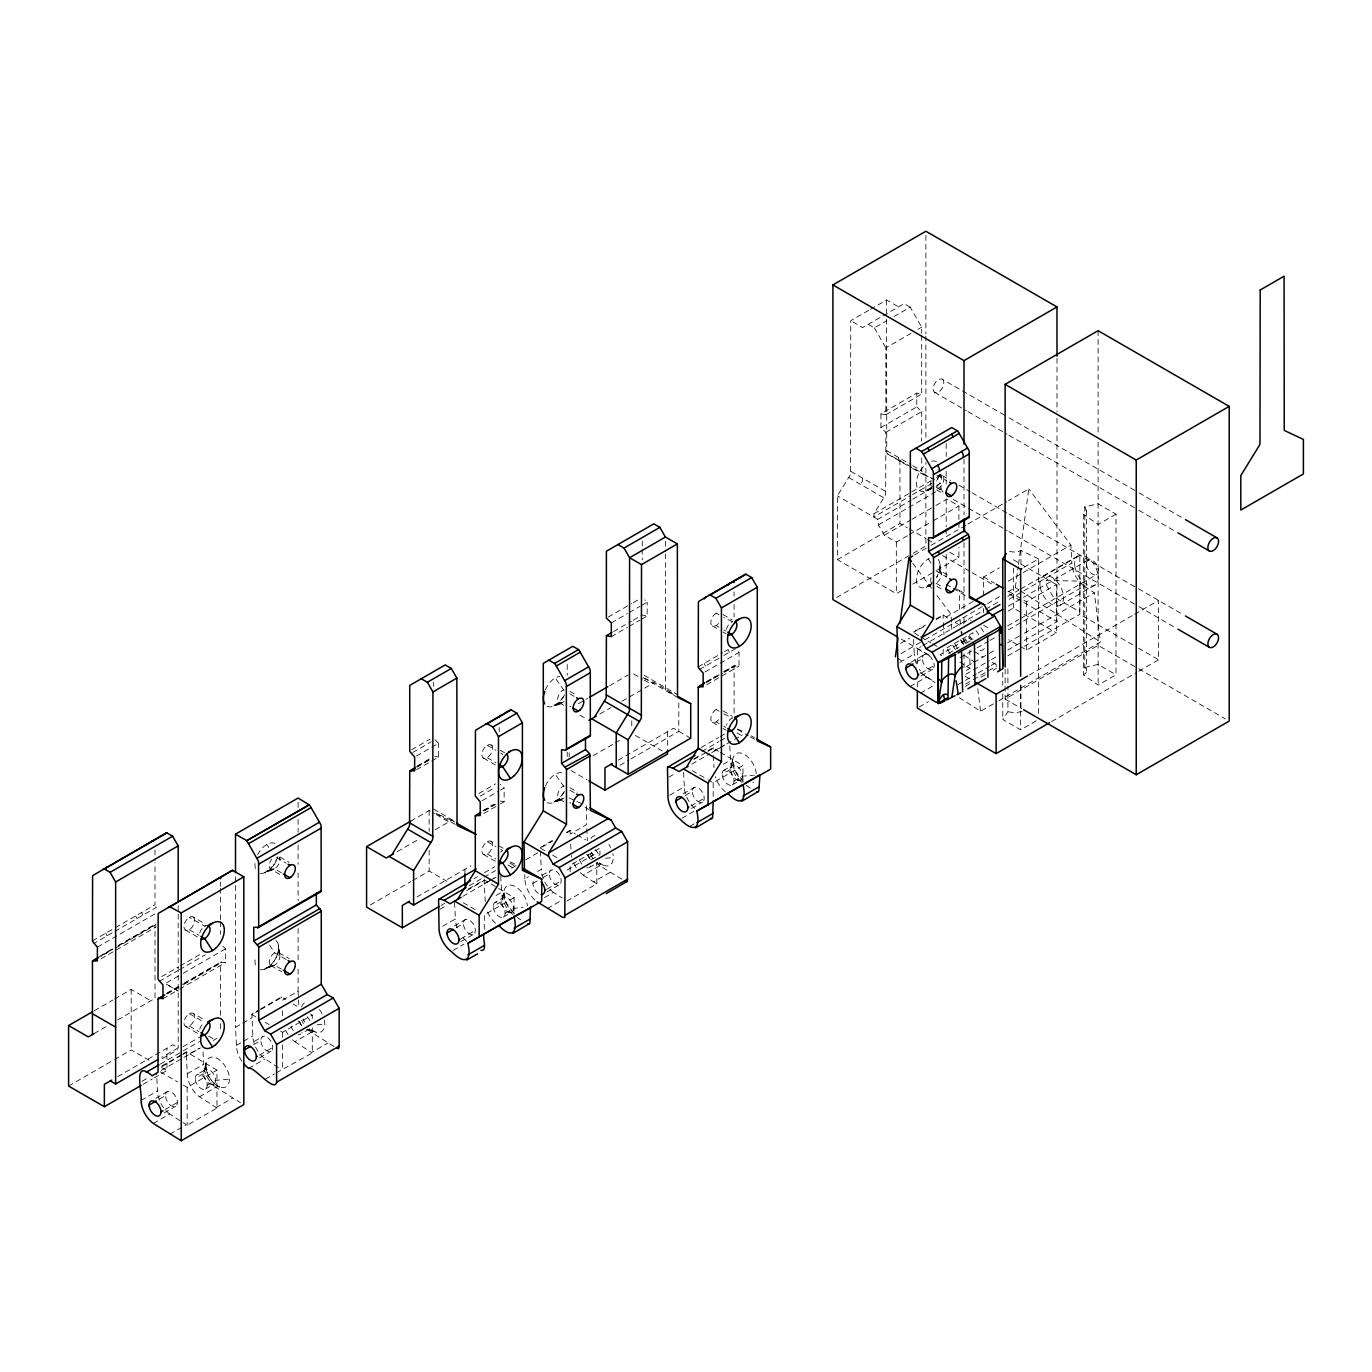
<?xml version="1.0" encoding="UTF-8"?>
<svg xmlns="http://www.w3.org/2000/svg" width="1372" height="1372" viewBox="0 0 1372 1372"><rect width="100%" height="100%" fill="white"/><g stroke="black" fill="none" stroke-linecap="round" stroke-linejoin="round"><path stroke-width="0.75" stroke-dasharray="5 3.75" d="M959.543 609.322L959.543 590.526L953.814 587.902M868.665 310.346L850.743 320.705L850.571 473.597A5.248 3.036 -60 0 1 850.074 475.175L837.383 495.892L837.383 559.622L896.328 593.664L901.85 590.475M862.662 478.159L862.491 480.474A5.248 3.036 -60 0 1 861.993 482.052L860.673 484.436M921.692 335.523L921.692 394.073L916.77 393.129L880.927 413.83L880.927 427.584L885.849 432.317L885.677 493.869A5.248 3.036 -60 0 1 885.18 495.446L874.015 513.711L873.861 516.97L910.665 495.721M105.798 953.729L107.016 952.477M135.691 936.476L136.908 935.224M141.659 933.029L142.877 931.777M117.718 1019.911L155.019 998.37L155.002 925.14L156.065 924.042M220.6 1015.331L220.618 962.595L225.523 962.595L225.523 948.824L221.527 944.982M728.12 670.119L729.355 668.867M734.089 712.823L734.106 666.14L739.011 666.14L739.011 652.386L736.541 650.002M566.653 832.272L570.152 830.249L575.417 833.919M918.623 635.785L913.358 632.115L925.62 625.032M936.15 618.943L943.164 614.896L948.412 618.566M205.457 1089.094L213.878 1084.223L211.871 1084.583L219.777 1087.001C210.945 1082.988 205.063 1072.784 206.006 1063.129L204.136 1071.189L205.457 1069.628L197.019 1074.482M513.402 912.5L505.668 902.073L503.936 891.131L501.74 900.272L503.387 897.614L494.966 902.484M756.246 773.739A16.721 9.655 60 0 0 744.482 754.514A16.721 9.655 60 0 0 732.699 760.105A16.721 9.655 60 0 0 742.321 780.342L734.569 769.915L732.837 758.973L730.641 768.114L732.288 765.456L723.867 770.327M1084.789 506.817L1086.418 510.95A8.867 5.111 0 0 1 1085.526 512.751L1083.468 514.346L1083.468 674.938L1098.114 685.091L1116.002 674.767L1116.002 514.174L1098.114 503.85L1084.789 506.817L1084.789 667.409L1086.418 671.525A8.867 5.111 0 0 1 1085.526 673.326L1083.468 674.938M1007.94 591.829L1015.314 587.576L1018.196 566.585M1018.47 564.492L1028.811 488.929L1008.523 500.643M205.8 1065.495L203.708 1073.487L195.287 1078.341M503.747 893.498L501.638 901.473L493.217 906.343M732.648 761.34L730.556 769.315L722.118 774.185M961.446 633.058L961.961 631.051M563.618 696.427L559.605 701.795L553.105 706.288L564.029 702.858M563.618 792.776L559.605 798.127L553.105 802.62L564.029 799.207M1036.289 720.78L1020.648 729.818L1002.761 719.494L1007.906 711.794L1007.906 686.103M102.008 955.358L112.984 949.03L100.791 956.61M281.329 872.729L274.606 868.836L264.642 872.815L273.268 865.835L277.796 856.814A16.738 9.655 -60 0 1 260.32 873.312M281.329 969.078L274.606 965.185L264.642 969.164C273.388 965.031 279.425 954.998 278.43 945.274L279.957 955.89L278.619 947.658L279.596 953.832L278.396 952.425A7.58 4.373 -60 0 0 269.426 960.383A7.58 4.373 -60 0 0 275.995 964.173A7.58 4.373 -60 0 0 278.396 952.425L289.166 958.634M930.593 489.169L926.1 490.936L932.617 486.443M930.593 585.518L926.1 587.267L932.617 582.774M870.448 309.317L886.586 300.005L898.506 306.882M868.236 324.358L874.324 327.874L886.861 320.636M894.029 316.486L910.168 307.174L921.692 327.153L921.692 333.43M880.927 413.83L885.849 414.773L885.849 347.853L910.939 333.362M918.108 329.229L921.692 327.153M885.849 414.773L921.692 394.073M880.927 427.584L916.77 406.884L916.77 393.129M885.849 432.317L921.692 411.634L916.77 406.884M608.19 617.108L631.497 603.663M633.281 602.617L640.45 598.484M611.329 622.888L627.45 613.576M629.251 612.529L640.004 606.321M641.787 605.292L647.172 602.188L644.703 599.821M613.576 631.549L631.497 621.207M633.281 620.178L642.25 614.999L647.172 615.942L647.172 602.188M411.583 749.781L429.985 739.148M611.329 636.642L627.45 627.33M629.251 626.301L640.004 620.093M641.787 619.046L647.172 615.942M412.8 752.439L431.202 741.823M92.456 940.9L111.767 929.753L112.984 932.428L93.673 943.576M115.437 927.626L155.002 904.8L155.002 862.576M416.505 756.006L438.594 743.247L434.89 739.697M114.819 931.365L156.219 907.458L155.002 904.971M97.378 947.126L156.237 913.135M417.448 765.885L430.911 758.116M416.488 766.931L431.202 758.424M417.105 767.12L429.985 759.676M416.505 769.761L438.594 757.018L438.594 743.247M99.35 956.421L111.99 949.115M117.975 945.668L155.225 924.162M118.507 945.84L156.219 924.076M115.437 948.155L155.002 925.328M101.048 958.771L156.237 926.906M874.015 513.711L910.082 492.874M911.883 491.845L933.526 479.343M912.5 494.657L934.589 481.898M907.372 535.732L896.328 542.094L884.408 535.217L878.457 524.91L877.72 519.336L911.111 500.231M912.689 499.151L935.052 486.408M936.613 485.345L940.557 483.218L936.424 480.835M878.457 524.91L941.038 488.775L940.557 483.218M578.401 703.699L587.61 698.399M609.683 685.64L628.084 675.007M837.383 559.622L899.946 523.504L907.321 527.757M884.408 535.217L910.185 520.348M912.02 519.285L934.109 506.542M935.944 505.479L946.989 499.099L958.908 505.976L958.908 520.417M410.743 821.142L429.144 810.509L434.512 813.613M909.207 534.668L931.296 521.909M933.132 520.846L958.908 505.976M599.907 713.989L610.952 707.626M621.996 701.246L654.238 682.621L673.532 693.769M94.359 1010.684L112.778 1000.051M114.613 998.988L131.18 989.435L150.834 1000.788M161.707 976.607L178.274 967.054M180.109 965.991L202.199 953.231M478.965 793.445L495.532 783.875M698.228 666.861L722.598 652.78M724.45 651.717L728.12 649.591M159.255 981.392L177.657 970.776M179.492 969.712L205.268 954.826M480.2 796.103L494.915 787.614M699.463 669.519L721.981 656.519M723.833 655.456L735.306 648.819M166.629 982.832L181.361 974.326M183.196 973.28L225.523 948.824M482.052 800.734L498.619 791.164M500.454 790.101L504.141 787.974L500.437 784.424M704.951 672.04L739.011 652.386M836.56 597.523L911.3 554.374M913.117 553.31L925.877 545.953L925.877 462.467M397.28 851.618L419.369 838.875M435.233 829.717L451.611 820.25L455.127 822.274M914.455 554.94L929.204 546.433M931.056 545.37L966.094 525.133M967.929 524.07L1006.671 501.706M93.965 1033.631L108.508 1025.227M166.955 993.088L182.596 984.05M184.328 983.038L220.841 961.978M482.995 810.612L493.474 804.575M705.911 681.918L716.39 675.864M723.867 671.56L734.312 665.523M166.612 993.757L181.344 985.268M183.179 984.204L221.835 961.875M483.87 810.595L494.915 804.215M707.249 681.627L721.981 673.12M723.833 672.057L735.306 665.437M167.23 993.945L181.962 985.456M183.797 984.393L220.6 963.144M484.488 810.783L495.532 804.404M706.031 682.879L722.598 673.309M724.45 672.246L734.089 666.689M162.959 998.73L177.674 990.224M179.526 989.161L225.523 962.595M483.887 813.442L498.619 804.935M500.454 803.872L504.141 801.745L504.141 787.974M706.734 684.782L739.011 666.14M593.116 755.698L613.37 744.001M615.205 742.938L622.562 738.702M912.894 584.095L934.967 571.352M936.819 570.289L958.908 557.529L958.908 547.222M618.275 760.122L673.481 728.24L690.716 738.187M370.251 905.006L410.743 881.63M412.578 880.567L429.144 871.014L447.032 881.338M619.904 765.319L629.113 760.002M630.948 758.939L678.797 731.31L678.797 700.835M68.6 1086.058L112.778 1060.556M114.613 1059.493L131.18 1049.923L149.051 1060.247M417.054 896.928L470.87 865.869M117.683 1076.66L172.889 1044.778L178.206 1047.848L161.639 1057.418M983.604 595.86L983.604 576.96L999.382 567.854M162.136 1058.772L177.777 1049.752M182.991 1046.733L202.113 1035.706M473.975 878.749L477.439 876.742M484.402 872.729L494.829 866.692M701.143 747.586L718.516 737.553M720.249 736.558L725.462 733.54M160.404 1064.072L199.489 1041.519M469.378 885.695L482.704 878.011M484.093 877.188L495.584 870.568M701.967 751.41L718.962 741.6M720.369 740.794L726.32 737.347M1023.992 567.288L1038.518 558.901L1038.518 715.206M1116.002 514.174L1098.114 524.498L1083.468 514.346M161.793 1066.01L181.087 1054.879M182.836 1053.868L186.335 1051.844L216.948 1070.16L216.948 1108.044L187.158 1125.246L183.008 1122.622M278.362 1067.57L265.07 1058.927A19.723 11.388 60 0 1 252.842 1035.894L251.899 1013.994L258.914 1009.946M260.663 1008.934L281.689 996.792L285.53 999.639M468.504 888.936L484.282 879.829L514.071 897.665L514.071 916.616M540.362 847.467L554.374 839.372M693.906 758.819L700.903 754.772M707.918 750.724L713.183 747.671L718.448 751.359M161.81 1066.644L181.087 1055.514M182.836 1054.502L186.352 1052.478M255.724 1016.841L251.899 1014.594L258.914 1010.581M260.663 1009.569L281.689 997.427M440.978 905.469L444.665 903.342M466.754 890.599L484.282 880.464M542.112 847.073L552.624 841.002M566.653 832.907L570.152 830.883M693.906 759.453L706.168 752.37M707.918 751.359L713.183 748.323M923.871 626.661L913.358 632.115M936.15 619.578L943.164 615.531M141.968 1081.342L149.256 1077.123M216.948 1108.044L199.506 1096.777A19.723 11.388 60 0 1 187.295 1073.727L186.335 1055.72L199.094 1048.362M241.866 1061.208A19.723 11.388 60 0 1 236.447 1045.344L235.504 1027.336L240.975 1024.181M242.793 1023.135L251.899 1017.87M298.084 969.147L298.084 991.201L281.689 1000.668L281.689 996.912M439.915 909.327L447.186 905.126M485.225 901.73L484.282 883.722L487.918 881.613M489.735 880.567L495.206 877.411M525.785 859.747L538.527 852.389M668.816 777.169L676.104 772.968M718.636 748.409L713.183 751.564L713.183 747.791M720.454 747.346L725.925 744.207M900.615 643.348L909.722 638.083M973.142 601.468L943.164 618.789L943.164 614.896M1008.18 581.231L1070.897 545.027L1028.811 488.929M161.279 1070.452L200.363 1047.882M213.243 1040.456L216.93 1038.33M462.896 896.328L496.012 877.188M511.602 868.202L517.021 865.08L509.904 861.822M691.797 764.17L709.838 753.743M711.656 752.696L742.303 734.998M143.014 1084.377L152.206 1079.061M154.041 1078.015L166.938 1070.572L166.938 1048.225M900.958 653.604L923.099 640.81M924.934 639.746L985.816 604.606M987.651 603.543L1000.565 596.1M917.336 663.568L917.336 648.716L921.024 646.589M922.876 645.509L983.793 610.334M985.645 609.271L1000.411 600.747M1007.803 596.477L1018.882 590.08M1020.734 589.017L1079.815 554.905L1079.815 614.296L1136.616 647.087M1043.166 576.412L1077.929 556.329M141.093 1100.395L157.488 1090.946L156.545 1072.921M187.295 1073.727L203.673 1064.278L202.833 1048.259M236.447 1045.344L241.918 1042.188M243.736 1041.142L252.842 1035.894M442.676 926.289L455.418 918.931L454.475 900.924M496.15 895.419L501.603 892.263L500.66 874.256M534.823 899.946A19.723 11.388 60 0 1 524.91 878.817L528.546 876.708M537.653 871.46L541.305 869.351L540.362 851.343M669.759 795.177L684.336 786.773L683.376 768.766M723.233 764.307L730.521 760.105L729.561 742.098M899.74 662.402L914.301 653.998L913.358 635.991M1009.123 599.255L1022.037 591.795M1023.889 590.732L1071.841 563.052L1070.897 545.027M155.756 1098.32L167.23 1091.7M254.386 1041.365L262.584 1036.649M454.235 925.997L465.159 919.686M541.94 875.37L551.047 870.105M683.136 793.839L694.061 787.528M910.939 662.316L924.042 654.753M1008.386 606.064L1088.15 560.016M159.341 1099.092L165.48 1095.559M253.666 1044.641L260.834 1040.508M456.241 927.678L463.41 923.545M532.902 883.431L538.03 880.464M543.14 877.514L549.297 873.964M685.143 795.52L692.328 791.387M916.153 662.162L922.293 658.611M1008.146 611.089L1013.411 608.053L1022.363 613.233M514.071 897.665L484.282 914.884L484.282 933.817M707.918 779.69L713.183 782.726L742.972 765.525L742.972 784.458M1008.677 591.435L1026.582 601.776L1056.389 584.575L1056.389 632.869L1026.582 650.071L1008.677 639.729M183.334 1085.149L187.158 1087.361L216.948 1070.16M280.591 1031.195L282.512 1032.31L312.302 1015.109L312.302 1020.614M567.082 870.071L596.871 852.87M591.178 859.712L599.941 854.653L599.941 848.085L570.152 865.303L570.152 871.855M948.412 653.466L958.925 647.395M965.939 643.348L971.204 640.312M165.103 1109.536L177.4 1102.436M207.206 1085.235L215.627 1080.364L229.45 1079.147M259.428 1055.068L272.754 1047.385M460.992 938.705L475.329 930.422M505.136 913.22L513.557 908.35L523.058 907.527M546.879 889.125L561.217 880.841M690.922 805.964L704.248 798.264M734.037 781.062L742.475 776.192L752.834 775.283M920.904 673.189L934.212 665.489M164.177 1112.915L175.65 1106.295M259.531 1057.863L271.004 1051.244M305.013 1031.607L309.232 1029.172L307.208 1029.532L312.267 1031.007L306.831 1029.309M460.838 941.638L473.597 934.281M503.387 917.079L511.825 912.208L508.686 912.311L513.197 913.649M546.725 892.057L559.467 884.7M589.257 867.498L597.695 862.628L596.734 862.971L596.871 883.757L567.082 900.958M691.574 808.434L702.498 802.123M732.288 784.921L740.726 780.051L737.587 780.154L742.098 781.491M921.006 675.967L932.48 669.347M1007.648 625.958L1018.779 619.544M1020.631 618.463L1096.674 574.559M153.321 1123.445L169.716 1113.978L181.344 1121.541M199.506 1096.777L215.901 1087.31L240.58 1102.762M248.675 1068.394L265.07 1058.927M292.545 1039.822A19.723 11.388 60 0 0 294.86 1041.725L311.255 1032.258L336.174 1047.848M453.086 950.384L464.01 944.073M544.427 897.648L553.533 892.4L562.108 897.957M580.39 872.695A19.723 11.388 60 0 0 583.323 875.199L599.718 865.732L624.637 880.858M681.987 818.227L694.729 810.869M910.151 686.497L926.529 677.048L935.104 682.604M959.971 657.737L975.252 648.922M977.087 647.858L988.149 641.461M990.001 640.398L995.54 637.208M1008.437 629.748L1084.069 586.084L1094.359 592.773L1100.447 642.062L999.005 700.629M1060.282 605.155L1095.062 585.072M547.428 908.538L562.005 900.135M583.323 875.199L593.613 881.87L610.008 872.403M690.459 825.961L694.112 823.852M920.441 693.186L935.001 684.782M959.765 662.059L966.625 666.518L972.079 663.362M973.914 662.316L987.377 654.53M989.229 653.466L996.604 649.213M1007.665 642.816L1022.432 634.31M1024.267 633.229L1094.359 592.773M966.368 670.428L969.884 668.404L969.884 649.865M965.854 674.269L989.538 660.584M991.373 659.538L996.844 656.382M1007.768 650.071L1022.363 641.65M1024.181 640.587L1056.989 621.653L1056.989 413.984M169.957 1134.232L186.335 1124.766M216.141 1107.564L232.52 1098.114M265.31 1079.181L274.4 1073.933M276.235 1072.87L312.302 1052.993L312.302 1027.559M294.86 1041.725L311.495 1052.513L327.874 1043.063M919.171 707.043L928.415 701.709M957.948 684.645L963.487 681.455M965.339 680.392L976.418 673.995M978.253 672.932L989.332 666.535M991.184 665.454L996.724 662.264M1007.803 655.867L1022.569 647.344M1024.421 646.281L1079.815 614.296M965.648 683.976L996.929 665.917M965.288 686.326L970.501 683.307M980.946 677.288L986.159 674.287M993.105 670.273L996.587 668.267M1029.36 675.024L1132.758 615.325M1134.61 614.262L1158.603 600.404L1158.603 659.778L1138.297 671.508M959.285 697.662L980.568 711.279L997.152 701.709M1005.127 686.206L1005.127 699.051L1098.097 645.372L1136.873 667.77M1051.518 721.621L1136.445 672.572M1038.518 558.901L1020.939 550.446L1018.161 551.63A8.867 5.111 0 0 1 1015.057 552.161L1008.866 551.475M1022.037 711.553L1018.161 712.222A8.867 5.111 0 0 1 1015.057 712.737L1007.906 711.794M928.261 489.907L931.194 488.809M732.511 621.67L723.85 617.606M555.248 705.259L563.069 702.31L554.46 704.882L561.079 703.013L559.262 702.687L563.892 705.345M928.261 586.256L931.194 585.141M266.785 871.803L274.606 868.836L270.816 869.213L281.586 875.439M555.248 801.608L563.069 798.641L554.46 801.231L561.079 799.344L559.262 799.019L563.892 801.694M266.785 968.152L274.606 965.185L265.997 967.757L272.634 965.888L270.816 965.562L281.586 971.77M206.675 925.5L204.702 926.203L189.319 917.319M930.902 584.849L927.455 585.878L930.782 584.935M1084.789 667.409L1098.114 664.442L1116.002 674.767M753.691 775.214L754.566 775.146M605.481 858.237L613.267 857.569M317.035 1024.781L324.804 1024.095M877.72 519.336L837.383 495.892M434.89 756.298L438.594 757.018M500.437 801.025L504.141 801.745M596.065 863.177L603.594 865.406L599.29 862.919A16.721 9.655 60 0 0 612.804 853.538M306.882 1029.36L315.131 1031.95L310.827 1029.463M934.606 479.788L887.255 453.703A5.248 3.036 -60 0 1 886.758 452.709L886.586 314.84M921.692 458.162L921.864 472.98A5.248 3.036 -60 0 0 922.361 473.975L931.897 478.588M644.223 678.214L654.084 682.724M673.12 694.198L666.106 690.733A5.248 3.036 -60 0 1 665.609 689.739L665.437 553.996M737.467 729.047L744.224 732.151M569.157 797.921L574.954 800.562M576.875 801.454L582.671 804.112M451.457 820.353L435.644 813.116L458.848 826.51M900.495 461.455L899.174 460.58A5.248 3.036 -60 0 1 898.677 459.586L898.506 457.476M910.168 307.174L904.079 303.658L862.662 327.582L850.743 320.705M942.29 379.255A7.58 4.373 -60 0 1 939.889 391.003A7.58 4.373 -60 0 1 933.32 387.213A7.58 4.373 -60 0 1 942.29 379.255L1007.254 416.762M1009.123 417.843L1137.199 491.776M1139.052 492.857L1183.607 518.582M934.709 392.392L966.265 410.622M968.118 411.686L1007.099 434.187M1008.952 435.267L1137.028 509.201M1138.897 510.281L1176.01 531.719M936.544 486.648A7.58 4.373 -60 0 0 941.106 479.96A7.58 4.373 -60 0 0 939.854 474.198L950.625 480.406M958.994 485.242L970.141 491.673M971.993 492.754L1007.254 513.111M1009.123 514.174L1137.199 588.125M1138.451 588.76L1183.607 614.913M937.025 475.124L946.646 480.68M886.586 450.582L910.991 464.679M912.774 465.708L921.692 470.853M887.633 454.063L911.197 467.629M912.603 468.469L923.682 474.832M936.064 486.957L942.804 490.833M936.562 489.804L943.987 494.092M953.266 499.459L1007.099 530.535M1008.952 531.599L1137.028 605.549M1138.897 606.613L1176.01 628.05M1013.411 559.759L1056.389 584.575M850.743 471.282L885.849 491.553M848.754 477.559L883.86 497.83M1138.451 648.15L1158.603 659.778M909.156 528.82L925.74 538.39M927.575 539.453L934.949 543.706M949.681 552.213L958.908 557.529M983.604 576.96L994.357 583.169M942.513 555.54L970.21 571.541M972.045 572.604L992.368 584.335M1008.986 593.922L1021.917 601.382M1023.752 602.462L1056.989 621.653M1138.726 668.833L1225.505 718.945M1024.147 614.262L1056.389 632.869M947.555 574.971L939.854 570.529L941.432 574.01A7.58 4.373 -60 0 1 936.544 582.997M936.064 570.906L946.646 577.012M959.543 590.526L966.557 594.573M946.183 584.403L951.533 587.49M953.317 588.519L967.586 596.769M936.064 583.289L942.804 587.182M936.887 586.341L943.044 589.891M983.604 625.255L990.773 629.388M955.427 622.614L960.692 625.649M972.954 639.301L969.884 637.517L940.077 654.718L943.164 656.502L943.164 649.951L972.954 632.732L972.954 637.654M992.145 662.333L997.633 665.506M920.372 636.797L930.885 642.868M932.634 643.88L937.899 646.915M966.625 666.518L969.884 668.404M901.233 639.078L930.782 656.125M1005.127 699.051L1021.746 708.655M917.336 648.716L931.982 657.171M964.979 676.225L972.302 680.461M723.027 614.553L732.254 619.887M716.167 613.164L719.048 614.827M716.167 625.546L719.048 627.21M723.85 629.988L725.771 631.103M712.36 625.924L720.06 630.365M723.13 632.132L726.217 633.915M723.027 710.902L732.254 716.235M716.167 709.495L719.048 711.159M723.85 713.937L732.511 718.002A7.58 4.373 -60 0 0 728.155 721.723M751.342 735.872L754.84 737.896M644.034 675.264L677.356 694.506M737.656 729.561L748.357 735.752M750.141 736.781L757.275 740.897M643.297 677.699L677.648 697.508M737.021 732.888L741.48 735.478M633.555 673.926L642.508 679.089M644.291 680.118L651.443 684.251M716.167 721.878L719.048 723.558M723.85 726.32L725.771 727.434M712.36 722.255L718.516 725.805M723.13 728.481L726.217 730.247M720.197 752.37L742.972 765.525M569.929 691.317L574.542 693.992M564.029 690.476L555.248 677.94M569.792 693.803L574.594 696.582M635.356 735.443L662.162 750.93M692.157 770.584L706.168 778.679M569.792 706.186L570.752 706.752M579.927 715.206L587.079 719.34M570.992 770.532L587.079 779.828M569.929 787.665L577.629 792.107M564.029 786.808L555.248 774.288M569.792 790.152L574.594 792.93M491.039 744.945A7.58 4.373 -60 0 1 488.638 756.692A7.58 4.373 -60 0 1 482.069 752.902A7.58 4.373 -60 0 1 491.039 744.945L495.669 747.603M500.283 750.261L504.896 752.936M487.249 745.322L495.909 750.312M500.711 753.091L502.632 754.188A7.58 4.373 -60 0 0 502.152 754.497M585.055 807.336L588.622 809.394M569.792 802.534L570.752 803.083M487.249 757.704L495.909 762.695M483.458 758.081L495.772 765.182M577.166 834.931L585.93 839.99M540.362 848.085L545.61 851.137M552.624 855.185L557.889 858.22M593.613 881.87L596.871 883.757M491.039 841.276A7.58 4.373 -60 0 1 488.638 853.024A7.58 4.373 -60 0 1 482.069 849.234A7.58 4.373 -60 0 1 491.039 841.276L495.669 843.952M498.739 845.718L504.896 849.268M433.672 809.137L455.075 821.485M487.249 841.653L495.909 846.644M500.711 849.422L502.632 850.537A7.58 4.373 -60 0 0 500.66 852.115M436.296 814.642L448.815 821.879M509.921 863.108L515.272 866.212M508.12 865.046L512.579 867.636M487.249 854.036L495.909 859.043M483.458 854.413L495.772 861.53M463.239 902.742L477.267 910.837M279.939 856.968L289.166 862.302M276.527 857.569L286.148 863.125M286.148 959.457L274.606 952.803L269.238 944.571M193.109 916.942A7.58 4.373 -60 0 1 190.708 928.69A7.58 4.373 -60 0 1 184.14 924.899A7.58 4.373 -60 0 1 193.109 916.942L205.423 924.059M189.319 929.702L198.94 935.258M185.529 930.079L199.369 938.071M293.179 1004.064L297.004 1006.259M310.398 1013.994L312.302 1015.109M265.293 1022.363L269.118 1024.575M193.109 1013.291A7.58 4.373 -60 0 1 190.708 1025.038A7.58 4.373 -60 0 1 184.14 1021.248A7.58 4.373 -60 0 1 193.109 1013.291L205.423 1020.391M189.319 1013.668L203.742 1021.986M208.681 1036.203L214.649 1039.633M189.319 1026.05L198.94 1031.607M185.529 1026.428L199.369 1034.419M161.57 1067.467L166.938 1070.572M160.37 1071.892L177.588 1081.839M1015.314 587.576L1018.864 589.84M1020.648 590.972L1100.447 642.062M897.202 657.925L904.302 662.47M920.252 672.692L934.452 681.764M974.446 651.494L983.021 657.051M964.173 655.302L974.48 661.99M746.179 785.384L751.324 788.729M517.278 917.542L520.708 919.772M939.854 474.198L941.432 477.662L940.763 473.546L941.055 475.604M729.355 652.266L728.138 649.968M705.414 666.072L704.196 663.413M142.877 915.158L141.659 912.689M136.908 918.605L135.691 916.136M107.016 935.858L105.798 933.2M912.74 563.24L931.88 588.742M936.973 595.551L951.002 614.244L951.431 622.253M928.261 558.936L931.194 563.429M266.785 844.483L268.74 847.467M874.324 327.874L885.849 347.853M941.038 488.775L943.01 492.222M593.081 855.562L591.538 852.492A16.721 9.655 60 0 0 593.99 857.037M304.618 1022.106L303.075 1019.036A16.721 9.655 60 0 0 305.527 1023.581M279.957 859.558L279.596 857.483A7.58 4.373 -60 0 1 276.904 866.915A7.58 4.373 -60 0 1 269.924 868.39A7.58 4.373 -60 0 1 271.673 859.164M977.773 688.693L980.568 711.279M960.074 619.321L960.383 625.323M951.533 624.26L951.945 632.269M943.37 622.785L944.005 634.79M713.389 755.56L714.023 767.565M586.753 828.671L587.388 840.676M570.683 844.14L570.992 850.143M524.704 874.804L524.91 878.817M298.084 991.201L298.925 1007.219M282.22 1010.684L282.529 1016.686M186.335 1051.964L186.335 1055.72M1098.097 330.686L1098.097 433.432M1098.097 442.007L1098.114 685.091M1086.47 510.47L1086.47 671.062M1056.989 358.332L1056.989 411.857M1026.582 601.776L1026.582 650.071M1020.939 550.446L1020.939 565.436M1020.939 685.331L1020.939 711.022M1020.648 684.851L1020.648 729.818M1013.411 568.162L1013.411 608.053M1007.906 668.97L1007.906 683.959M1005.127 669.09L1005.127 684.062M1002.761 672.383L1002.761 685.228M1002.761 693.803L1002.761 719.494M983.604 608.465L983.604 612.667M964.019 459.106L964.019 514.757M964.019 542.592L964.019 608.962M964.019 617.52L964.019 621.808M964.019 638.923L964.019 643.211M964.019 653.912L964.019 671.045M958.908 522.475L958.908 530.724M946.183 443.55L946.183 456.362M946.183 471.299L946.183 484.093M946.183 499.048L946.183 526.779M946.183 528.923L946.183 537.447M946.183 554.528L946.183 580.133M925.877 235.538L925.877 334.013M925.877 336.157L925.877 438.92M921.692 411.634L921.692 441.235M917.336 682.656L917.336 686.892M899.946 459.774L899.946 523.504M896.328 542.094L896.328 593.664M886.586 300.005L886.586 312.73M734.089 591.915L734.089 596.1M734.089 604.435L734.089 616.954M713.183 782.726L713.183 801.66M667.529 731.688L667.529 748.152M665.437 541.271L665.437 551.887M642.25 540.98L642.25 547.257M642.25 549.349L642.25 559.81M631.772 720.866L631.772 729.218M586.547 805.879L586.547 824.675L570.152 834.142L570.152 830.249M569.191 752.816L569.191 757.001M567.219 664.494L567.219 675.196M567.219 752.148L567.219 756.418M499.219 727.52L499.219 731.688M484.282 879.829L484.282 883.722M464.902 869.316L464.902 874.05M433.672 682.141L433.672 686.377M429.144 810.509L429.144 831.381M429.144 850.143L429.144 871.014M298.084 802.311L298.084 808.725M298.084 819.427L298.084 832.255M298.084 845.101L298.084 864.343M298.084 872.901L298.084 900.701M298.084 928.518L298.084 960.589M282.512 1032.31L282.512 1037.815M282.512 1044.761L282.512 1070.194M235.504 876.948L235.504 883.362M235.504 885.506L235.504 1027.336M220.6 882.11L220.6 886.278M220.6 888.37L220.6 919.669M220.6 921.744L220.6 934.263M220.6 1023.666L220.6 1032.018M187.158 1087.361L187.158 1125.246M178.189 905.623L178.189 912.037M178.189 914.164L178.206 1047.848M155.002 849.92L155.002 860.467M131.18 989.435L131.18 1049.923M984.341 648.579A16.721 9.655 60 0 1 977.704 650.397M966.986 641.684A16.721 9.655 60 0 1 965.271 638.7M963.453 624.02A16.721 9.655 60 0 1 971.187 620.384M980.911 627.69A16.721 9.655 60 0 1 983.621 632.08M963.744 644.514A8.421 4.871 60 0 1 960.949 639.318M961.858 632.972A8.421 4.871 60 0 1 962.269 632.681M971.788 639.884A8.421 4.871 60 0 0 968.118 634.31A8.421 4.871 60 0 0 970.501 639.678M955.324 649.385A8.421 4.871 60 0 1 952.322 643.434M960.246 639.712A8.421 4.871 60 0 1 963.35 644.737M926.529 677.048A19.723 11.388 60 0 1 919.412 669.416M916.513 663.979A19.723 11.388 60 0 1 914.301 653.998M965.905 643.194A19.723 11.388 60 0 1 960.949 631.72M950.093 653.466A19.723 11.388 60 0 1 946.749 647.755M931.519 487.506A16.738 9.655 -60 0 1 916.736 486.031A16.738 9.655 -60 0 1 926.1 464.062M931.519 461.232A16.738 9.655 -60 0 1 936.63 461.764M931.296 486.357A7.58 4.373 -60 0 1 931.296 480.663M938.156 559.399A16.738 9.655 -60 0 1 936.63 577.423L939.254 571.267L939.889 563.395L941.432 574.01A7.58 4.373 -60 0 0 936.544 570.649M931.519 583.855A16.738 9.655 -60 0 1 916.479 580.682A16.738 9.655 -60 0 1 929.324 558.37M931.296 582.706A7.58 4.373 -60 0 1 931.296 577.012M936.527 477.542A7.58 4.373 -60 0 1 943.867 479.068A7.58 4.373 -60 0 1 936.527 489.067M975.955 630.674A8.421 4.871 60 0 1 979.179 636.093M1084.069 586.084A19.723 11.388 60 0 1 1071.841 563.052M957.364 648.133A19.723 11.388 60 0 1 954.62 643.279M590.938 838.412A16.721 9.655 60 0 1 594.968 835.582M608.894 844.449A16.721 9.655 60 0 1 610.626 847.433M597.695 862.628A8.421 4.871 60 0 1 596.734 862.971M590.217 859.215A8.421 4.871 60 0 1 587.748 853.916M595.122 849.662A8.421 4.871 60 0 1 598.466 854.447M538.321 893.412A8.421 4.871 60 0 1 533.159 885.575A8.421 4.871 60 0 1 535.114 879.349M588.314 867.841A8.421 4.871 60 0 1 586.684 867.756M581.797 864.086A8.421 4.871 60 0 1 579.516 859.541M586.684 854.533A8.421 4.871 60 0 1 590.046 859.318M590.595 865.938A8.421 4.871 60 0 1 590.046 866.847M553.533 892.4A19.723 11.388 60 0 1 541.305 869.351M599.718 865.732A19.723 11.388 60 0 1 597.386 863.811M592.893 858.546A19.723 11.388 60 0 1 590.149 853.71M576.206 867.55A19.723 11.388 60 0 1 573.736 863.108M571.73 857.311A19.723 11.388 60 0 1 571.369 855.476M564.029 701.641A7.58 4.373 -60 0 1 557.701 699.206A7.58 4.373 -60 0 1 564.029 689.464M564.441 694.918A16.738 9.655 -60 0 1 546.879 706.1M545.353 689.842A16.738 9.655 -60 0 1 559.605 676.396M564.029 797.972A7.58 4.373 -60 0 1 557.701 795.554A7.58 4.373 -60 0 1 564.029 785.796M545.353 786.19A16.738 9.655 -60 0 1 564.441 774.031M564.441 791.25A16.738 9.655 -60 0 1 546.879 802.431M514.5 913.306A16.721 9.655 60 0 1 503.747 893.086A16.721 9.655 60 0 1 515.203 886.466A16.721 9.655 60 0 1 527.345 905.897M466.686 941.243A19.723 11.388 60 0 1 461.404 935.601M457.236 927.935A19.723 11.388 60 0 1 455.418 918.931M512.682 914.421A19.723 11.388 60 0 1 501.603 892.263M495.498 923.202A19.723 11.388 60 0 1 487.043 910.734M753.64 782.074A16.721 9.655 60 0 1 752.834 782.64M694.609 808.245A19.723 11.388 60 0 1 684.336 786.773M741.583 782.263A19.723 11.388 60 0 1 730.521 760.105M726.388 629.508A7.58 4.373 -60 0 1 732.511 621.585M718.619 623.437A7.58 4.373 -60 0 1 710.799 622.442A7.58 4.373 -60 0 1 718.619 612.427M726.56 725.171A7.58 4.373 -60 0 1 727.057 723.781M718.619 719.768A7.58 4.373 -60 0 1 710.799 718.791A7.58 4.373 -60 0 1 718.619 708.775M725.376 791.867A19.723 11.388 60 0 1 715.275 776.638M169.716 1113.978A19.723 11.388 60 0 1 157.488 1090.946M215.901 1087.31A19.723 11.388 60 0 1 203.673 1064.278M199.712 932.994A7.58 4.373 -60 0 1 205.68 925.74M199.712 1029.343A7.58 4.373 -60 0 1 204.222 1022.843M255.415 868.476A16.738 9.655 -60 0 1 255.415 860.947M257.61 854.842A16.738 9.655 -60 0 1 275.155 843.643M275.978 940.575A16.738 9.655 -60 0 1 275.583 958.565A16.738 9.655 -60 0 1 260.32 969.661M255.415 964.808A16.738 9.655 -60 0 1 255.415 957.296M324.341 1020.082A16.721 9.655 60 0 1 321.34 1031.761A16.721 9.655 60 0 1 309.729 1028.52M301.617 1006.962A16.721 9.655 60 0 1 306.505 1002.109M319.453 1009.586A16.721 9.655 60 0 1 322.163 1013.977M309.643 1028.88A8.421 4.871 60 0 1 307.208 1029.532M301.754 1025.742A8.421 4.871 60 0 1 299.285 1020.459M307.208 1016.738A8.421 4.871 60 0 1 310.312 1021.763M300.811 1034.042A8.421 4.871 60 0 1 298.239 1034.299M293.334 1030.612A8.421 4.871 60 0 1 290.864 1025.33M298.239 1021.077A8.421 4.871 60 0 1 301.891 1026.633M302.132 1032.464A8.421 4.871 60 0 1 301.891 1032.962M288.051 1034.539A19.723 11.388 60 0 1 285.307 1029.703M311.255 1032.258A19.723 11.388 60 0 1 307.757 1029.206M303.435 1023.529A19.723 11.388 60 0 1 301.703 1020.236M1080.158 581.128L1079.73 611.826L1052.804 596.288L1046.836 585.964L1046.099 580.407L1080.158 581.128M939.254 474.935L936.63 481.092A16.738 9.655 -60 0 0 939.254 474.935M930.902 488.501L927.455 489.53L930.782 488.603M178.206 990.996L165.72 983.775L178.189 990.996M922.378 659.743A8.421 4.871 60 0 0 932.017 669.57A8.421 4.871 60 0 0 930.388 656.862A8.421 4.871 60 0 0 922.378 659.743M1086.573 564.955A8.421 4.871 60 0 0 1096.211 574.782A8.421 4.871 60 0 0 1094.582 562.074A8.421 4.871 60 0 0 1086.573 564.955M1074.945 566.945A16.738 9.655 60 0 0 1094.462 585.415A16.738 9.655 60 0 0 1090.105 559.776A16.738 9.655 60 0 0 1074.945 566.945M1040.165 587.01A16.738 9.655 60 0 0 1059.681 605.481A16.738 9.655 60 0 0 1055.325 579.842A16.738 9.655 60 0 0 1040.165 587.01M549.366 875.096A8.421 4.871 60 0 0 559.004 884.923A8.421 4.871 60 0 0 557.375 872.215A8.421 4.871 60 0 0 549.366 875.096M501.723 902.604A8.421 4.871 60 0 0 511.362 912.431A8.421 4.871 60 0 0 509.732 899.723A8.421 4.871 60 0 0 501.723 902.604M463.496 924.677A8.421 4.871 60 0 0 473.134 934.504A8.421 4.871 60 0 0 471.505 921.778A8.421 4.871 60 0 0 463.496 924.677M493.285 907.475A8.421 4.871 60 0 0 502.924 917.285A8.421 4.871 60 0 0 501.295 904.577A8.421 4.871 60 0 0 493.285 907.475M730.624 770.447A8.421 4.871 60 0 0 740.263 780.274A8.421 4.871 60 0 0 738.633 767.565A8.421 4.871 60 0 0 730.624 770.447M692.397 792.519A8.421 4.871 60 0 0 702.035 802.346A8.421 4.871 60 0 0 700.406 789.637A8.421 4.871 60 0 0 692.397 792.519M722.187 775.317A8.421 4.871 60 0 0 731.842 785.144A8.421 4.871 60 0 0 730.213 772.419A8.421 4.871 60 0 0 722.187 775.317M203.776 1074.602A8.421 4.871 60 0 0 213.432 1084.429A8.421 4.871 60 0 0 211.803 1071.721A8.421 4.871 60 0 0 203.776 1074.602M205.954 1067.742A16.721 9.655 60 0 0 225.077 1087.224A16.721 9.655 60 0 0 221.852 1062.014A16.721 9.655 60 0 0 205.954 1067.742M165.549 1096.674A8.421 4.871 60 0 0 175.204 1106.501A8.421 4.871 60 0 0 173.575 1093.793A8.421 4.871 60 0 0 165.549 1096.674M195.356 1079.472A8.421 4.871 60 0 0 204.994 1089.299A8.421 4.871 60 0 0 203.365 1076.591A8.421 4.871 60 0 0 195.356 1079.472M260.903 1041.622A8.421 4.871 60 0 0 270.541 1051.449A8.421 4.871 60 0 0 268.929 1038.741A8.421 4.871 60 0 0 260.903 1041.622"/><path stroke-width="1.5" d="M1000.617 633.058L1000.617 629.782M456.876 823.286L476.187 834.433L457.528 825.635A5.248 3.036 -60 0 1 457.03 824.641L456.859 678.111L451.285 668.456L445.197 664.94L409.731 685.417L409.748 751.393L414.653 757.07L414.653 770.824L409.748 770.841L409.559 825.258A5.248 3.036 -60 0 1 409.062 826.836L391.946 854.705M421.273 678.746L427.361 682.261L432.935 691.917L432.763 838.652A5.248 3.036 -60 0 1 432.266 840.23L413.607 870.568L413.607 905.057L408.29 901.987M611.775 632.595L606.39 635.699L606.235 697.25A5.248 3.036 -60 0 1 605.738 698.811L594.556 717.076M628.153 774.322L690.716 738.187L690.716 703.682L678.025 697.611A5.248 3.036 -60 0 1 677.528 696.616L677.356 543.912L641.513 564.612L641.341 717.522A5.248 3.036 -60 0 1 640.844 719.082L628.153 739.817L628.153 774.322L610.917 764.375M955.769 654.41L941.758 661.355L941.586 682.056L938.62 701.126M951.825 697.336L955.152 675.384L955.152 654.77M92.439 1034.505L92.473 960.897L97.378 960.897L97.378 947.126L92.456 941.278L92.593 876.348A5.299 3.053 60 0 1 93.039 875.387L165.377 833.37M158.037 999.262L158.552 997.958L162.959 998.73L162.959 984.959L158.054 979.282L158.174 914.181A5.299 3.053 60 0 1 158.62 913.203L232.52 870.294L243.804 876.811L243.804 1104.614L181.224 1140.749L153.321 1123.445A19.723 11.388 60 0 1 141.093 1100.395C142.294 1091.443 132.467 1058.327 152.069 1075.768L158.037 1072.321L158.037 999.262L163.56 996.072M246.806 841.087A9.192 5.317 60 0 1 248.298 843.351L258.108 860.553A5.299 3.053 60 0 1 258.553 862.01L258.691 927.283L253.769 927.301L253.769 941.055L258.691 946.731L258.691 1020.339L264.659 1030.664L270.61 1034.111L276.578 1044.435L276.578 1082.251C274.572 1093.175 252.877 1065.204 248.675 1068.394A19.723 11.388 60 0 1 244.045 1064.072M257.473 928.004L321.168 891.594L321.117 825.893A5.299 3.053 60 0 0 320.688 824.418L310.895 807.216A9.192 5.317 60 0 0 309.386 804.952L298.084 798.041L235.504 834.159L235.504 872.661M316.349 893.138L316.349 904.92L321.271 910.785L321.271 984.221L327.239 994.546L333.19 997.976L339.158 1008.3L339.141 1046.973L338.592 1048.602L336.912 1048.259M512.322 917.628L467.886 943.284C472.294 962.166 464.01 964.447 451.268 951.431A19.723 11.388 60 0 1 439.04 928.398L438.594 899.483L470.493 880.755M457.493 899.432L475.295 870.757L475.295 815.568L480.217 815.568L480.217 801.797L475.295 796.12L475.432 731.019A5.299 3.053 60 0 1 475.878 730.041L509.595 710.336A9.192 5.317 60 0 1 511.104 709.821L516.832 713.183L522.406 722.838L522.406 870.328L541.734 879.16L541.734 901.284L467.886 943.284M484.282 933.817C481.692 936.253 488.26 951.431 480.937 950.402M531.015 907.475L514.071 916.616C517.964 933.509 511.602 938.688 499.168 925.877M530.467 907.149L529.918 923.287L512.888 933.423M548.526 856.179L548.68 852.921L566.482 824.246L566.465 769.04L561.56 763.364L561.56 749.592L565.264 750.312L590.372 735.941L590.269 670.514A5.299 3.053 60 0 0 589.823 669.039L580.03 651.837A9.192 5.317 60 0 0 578.521 649.573L572.793 646.315L543.295 663.362L543.295 810.852L523.967 841.996L548.526 856.179L553.122 864.137L559.073 867.567L565.041 877.891L564.784 917.405L562.434 917.199L537.138 901.85M548.851 660.138L554.562 663.431A9.192 5.317 60 0 1 556.089 665.66L565.899 682.862A5.299 3.053 60 0 1 566.327 684.319L566.482 749.249L565.401 750.347M590.046 807.902L611.106 820.062L615.685 828.002L621.653 831.449L627.604 841.773L627.364 881.27L606.201 893.652M707.712 804.815L696.787 811.126C701.195 830.009 692.911 832.29 680.169 819.273A19.723 11.388 60 0 1 667.941 796.24L667.495 767.325L699.394 748.598M686.394 767.274L698.228 748.203L698.245 686.84L703.15 686.84L703.15 673.086L698.245 667.409L698.382 602.291A5.299 3.053 60 0 1 698.811 601.33L744.464 574.731A9.192 5.317 60 0 1 745.974 574.216L751.702 577.578L757.275 587.233L757.275 740.897L770.635 747.003L770.635 769.126L696.787 811.126M728.069 793.736C740.52 806.53 746.883 801.351 742.972 784.458L713.183 801.66L712.634 817.798L695.604 827.933M759.917 775.317L758.819 791.13L741.789 801.265M915.913 448.232L921.607 451.525A9.192 5.317 60 0 1 923.133 453.755L932.943 470.939A5.299 3.053 60 0 1 933.372 472.414L933.509 537.687L928.604 537.687L928.604 551.458L933.509 557.118L933.526 618.498L921.692 637.568L921.538 640.827L926.117 648.785L932.085 652.215L938.036 662.539L938.019 703.356L940.334 703.03M939.477 533.897L938.259 534.96M948.618 658.354L947.966 699.291M963.418 519.885L962.201 521.137M957.484 430.791A9.192 5.317 60 0 1 958.977 433.055L968.786 450.239A5.299 3.053 60 0 1 969.232 451.714L969.267 517.415L932.308 538.407M734.106 582.534L734.226 581.591A5.299 3.053 60 0 1 734.672 580.63L735.838 579.721M105.85 869.248L106.021 868.596A5.299 3.053 60 0 1 106.467 867.636L107.616 866.71M220.652 878.646L220.755 878.046A5.299 3.053 60 0 1 221.201 877.085L222.35 876.159M895.436 656.794L898.008 637.894M900.015 623.214L908.916 558.147L912.603 556.02M704.505 682.707L698.228 687.389M479.154 937.402L479.154 915.296L498.482 884.151L498.482 736.644L492.908 726.989L487.214 723.713A9.192 5.317 60 0 0 485.688 724.176M708.072 805.244L708.072 783.138L721.432 761.597L721.432 607.933L715.858 598.278L710.147 594.985A9.192 5.317 60 0 0 708.621 595.465M947.246 694.592C940.815 691.522 939.391 705.174 935.069 701.624L910.151 686.497A19.723 11.388 60 0 1 897.923 663.465L896.962 626.644L910.339 605.103L910.339 451.439L951.756 427.532L957.45 430.825L921.607 451.525M1002.761 665.969L1002.761 558.901L1006.293 553.619M106.622 867.447L106.381 867.67A5.299 3.053 60 0 0 105.953 868.63M982.695 639.215C988.337 635.167 1001.92 630.623 1000.6 626.421L994.649 616.097L988.697 612.649L984.101 604.709L970.073 596.597M1001.886 627.244L1002.881 668.541M981.855 639.661L961.549 650.963L961.892 666.586L960.434 667.993A17.905 9.776 -59.3 0 0 955.186 675.401M1002.606 668.73L997.598 671.817M958.068 653.038L961.549 650.963M500.969 715.309L499.802 716.235A5.299 3.053 60 0 0 499.442 716.921M705.945 596.974L704.779 597.883A5.299 3.053 60 0 0 704.351 598.861M729.87 583.151L728.703 584.078A5.299 3.053 60 0 0 728.275 585.038M897.545 636.934L832.907 599.633L832.907 284.93L925.877 231.251L1056.989 306.951L1056.989 356.188M617.932 544.564L624.02 548.08L659.863 527.38L665.437 537.035L677.356 543.912M832.907 284.93L964.019 360.63L1056.989 306.951M665.437 537.035L629.594 557.735L629.422 710.645A5.248 3.036 -60 0 1 628.925 712.205L616.234 732.94L616.234 767.428M427.361 682.261L451.285 668.456M102.728 869.539L102.831 869.488A9.192 5.317 60 0 1 104.341 868.973L166.921 832.924L172.615 836.217L178.189 845.872L178.189 901.353M104.375 869.042L110.069 872.335L172.615 836.217M432.935 691.917L456.859 678.111M110.309 1080.913L115.625 1083.983L115.642 881.99L178.189 845.872M1005.127 666.946L1005.127 384.366L1098.097 330.686L1229.209 406.369L1229.209 721.072L1136.239 774.751L1023.598 709.718M235.504 834.159L246.771 840.676L309.352 804.541M309.352 804.987L246.771 840.676M554.562 663.431L578.487 649.608M248.521 843.694L311.101 807.576M556.312 666.003L580.236 652.197M923.356 454.098L959.199 433.398M168.31 907.372L168.413 907.304A9.192 5.317 60 0 1 169.922 906.806L232.52 870.294M487.214 723.713L511.139 709.89M710.147 594.985L746.008 574.285M256.958 858.289L319.522 822.171M564.732 680.598L588.674 666.792M931.777 468.692L967.637 447.992M410.948 770.121L414.636 767.994M409.731 771.373L415.253 768.183M492.908 726.989L516.832 713.183M715.858 598.278L751.702 577.578M258.691 864.171L321.271 828.036M566.482 686.48L590.406 672.657M933.526 474.575L969.369 453.875M93.673 960.177L98.681 957.296M92.456 961.429L97.463 958.548M169.957 906.875L181.224 912.929L243.804 876.811M498.482 736.644L522.406 722.838M721.432 607.933L757.275 587.233M589.446 697.336L607.847 686.703M439.143 906.532L402.339 927.781L366.581 907.132L366.581 846.644L410.743 821.142M588.862 720.369L596.22 716.115M141.162 1085.441L104.358 1106.689L68.6 1086.058L68.6 1025.553L92.524 1011.747M258.691 926.752L321.271 890.617M566.482 749.061L590.406 735.238M933.526 537.155L969.369 516.455M393.61 853.744L386.235 857.997L366.581 846.644M253.769 941.055L316.349 904.92M561.56 763.364L585.484 749.541L585.484 737.742M928.604 551.458L964.447 530.758L964.447 518.959M93.965 1033.631L88.271 1036.906L68.6 1025.553M159.255 998.01L164.777 994.82M476.513 814.848L480.2 812.721M699.463 686.137L703.922 683.548M475.295 816.1L480.817 812.91M257.473 944.622L320.053 908.487M565.264 766.931L589.771 753.708L590.406 810.423L611.106 820.062M932.308 555.008L968.152 534.308L969.369 536.795L969.369 597.798L984.101 604.709M258.691 947.28L321.271 911.145M566.482 769.589L590.406 755.766M933.526 557.684L969.369 536.984M1005.127 384.366L1136.239 460.049L1229.209 406.369M612.324 763.552L604.949 767.806L604.949 790.152L588.862 780.857M409.696 901.181L402.339 905.434L402.339 927.781M604.949 790.152L667.529 754.017L667.529 750.107M413.607 905.057L476.187 868.939M111.715 1080.107L104.358 1084.343L104.358 1106.689M115.625 1083.983L157.969 1059.544M146.118 1072.321L158.998 1064.895M439.212 898.814L444.048 900.324L466.137 887.564M668.113 766.656L672.949 768.166L695.038 755.406M1002.761 558.901L1020.648 569.226L1021.763 568.591M974.978 600.404L998.953 586.564M461.095 897.357L450.016 903.754L444.048 900.324M688.109 766.296L678.917 771.596L672.949 768.166M258.691 1020.339L321.271 984.221M548.68 852.921L608.208 818.57M921.692 637.568L981.203 603.217M987 612.032L999.914 604.572M264.659 1030.664L327.239 994.546M553.122 864.137L615.685 828.002M926.117 648.785L988.697 612.649M991.699 615.702L1002.829 609.288M270.61 1034.111L333.19 997.976M559.073 867.567L621.653 831.449M932.085 652.215L994.649 616.097M149.085 1105.009L156.271 1100.876M244.439 1049.957L250.596 1046.407M447.032 933.011L453.172 929.461M675.933 800.854L682.073 797.303M905.914 668.078L913.083 663.928M276.578 1044.435L339.158 1008.3M565.041 877.891L627.604 841.773M938.036 662.539L1000.6 626.421L1000.6 632.646M161.004 1111.903L163.062 1110.72M256.358 1056.852L257.387 1056.251M458.951 939.889L459.963 939.288M541.065 894.527A8.421 4.871 60 0 0 544.821 890.308L545.85 889.708M687.852 807.731L688.881 807.148M917.834 674.955L918.846 674.355M744.79 783.412L759.368 774.991M467.886 954.912L484.282 945.445M514.071 928.244L530.467 918.777M696.787 822.754L713.183 813.287M742.972 796.086L759.368 786.619M466.703 960.091L477.627 953.78M565.041 915.261L627.604 879.126M276.578 1082.251L339.158 1046.133M938.019 703.356L947.229 698.039M975.972 682.57L996.123 694.198L1027.508 676.087M917.336 691.128L917.336 708.106L996.123 753.588L1049.666 722.684M115.968 861.89L116.174 861.77A9.192 5.317 60 0 1 117.7 861.256M121.936 858.46L122.142 858.34A9.192 5.317 60 0 1 123.651 857.826M738.29 578.298L738.496 578.178A9.192 5.317 60 0 1 740.023 577.663M967.912 688.778L985.902 678.591M962.681 691.711L961.892 666.586M960.709 692.791L958.256 694.095L956.095 680.718M958.188 694.129L956.919 694.781M946.68 699.96L955.015 695.724M944.982 700.818L943.387 694.609M944.228 701.212L942.17 702.207M941.929 702.31L940.746 702.841M627.055 881.613L625.358 881.27M735.941 620.367L739.354 619.081M508.498 751.976L510.453 751.239M734.466 717.264L735.443 716.904M735.941 716.716L739.354 715.412M209.093 924.539L212.506 923.236M507.04 848.874L508 848.496M508.498 848.325L510.453 847.57M209.093 1020.871L212.506 1019.585M941.655 661.39L938.328 662.453M758.184 791.798L756.658 791.816M711.999 818.467L710.473 818.484M529.266 923.956L527.757 923.973M606.39 635.699L611.329 636.642L611.329 622.888L606.39 618.137L606.39 551.218L653.775 523.864L659.863 527.38M1185.459 519.645L1217.015 537.858A7.58 4.373 -60 0 1 1214.614 549.623A7.58 4.373 -60 0 1 1208.046 545.816A7.58 4.373 -60 0 1 1217.015 537.858M1177.879 532.782L1209.418 551.012M1185.459 615.994L1217.015 634.207A7.58 4.373 -60 0 1 1214.614 645.955A7.58 4.373 -60 0 1 1208.046 642.165A7.58 4.373 -60 0 1 1217.015 634.207M949.527 482.344L951.448 483.458M945.685 492.514L951.448 495.841M1177.879 629.131L1209.418 647.344M996.141 584.198L1003.309 588.331M949.527 578.675L951.448 579.79M945.685 588.845L951.448 592.172M910.339 605.103L933.526 618.498M896.962 626.644L921.538 640.827M641.513 564.612L629.594 557.735L624.02 548.08M727.692 632.2L731.55 634.43L739.354 646.401M756.607 738.908L770.635 747.003M678.797 696.805L690.716 703.682M727.692 728.549L731.55 730.762L739.354 742.749M606.39 694.935L641.513 715.206M698.228 748.203L721.432 761.597M604.417 701.195L639.524 721.466M576.514 697.696L578.452 698.794M683.496 768.955L708.072 783.138M591.658 718.757L628.153 739.817M572.673 707.866L578.452 711.193M576.514 794.028L578.452 795.143M572.673 804.198L578.452 807.525M498.791 764.358L502.632 766.588L510.453 778.559M543.295 810.852L566.482 824.246M522.44 868.03L541.734 879.16M498.791 860.707L502.632 862.919L510.453 874.907M409.731 822.943L432.935 836.337M407.758 829.22L430.945 842.614M475.295 870.757L498.482 884.151M389.048 856.385L413.607 870.568M454.595 901.112L479.154 915.296M288.069 864.223L289.989 865.338M283.249 873.844L289.989 877.72M288.069 960.572L289.989 961.686M283.249 970.176L289.989 974.069M200.861 936.373L204.702 938.585L212.506 950.573M200.861 1032.704L204.702 1034.934L212.506 1046.905M92.439 1013.719L115.642 1027.113M964.447 530.758L968.152 534.308M585.484 749.541L589.188 753.108M962.201 537.755L963.418 540.414M938.259 551.578L939.477 554.237M908.916 558.147L911.471 561.542M953.248 436.845L953.043 436.485A9.192 5.317 60 0 0 951.516 434.221M929.307 450.651L929.101 450.308A9.192 5.317 60 0 0 927.592 448.044M110.069 872.335L115.642 881.99M961.669 451.439L962.835 453.686A5.299 3.053 60 0 1 963.264 455.161L963.418 457.305M937.745 465.245L938.894 467.509A5.299 3.053 60 0 1 939.34 468.967L939.477 471.128M955.152 675.384L955.324 676.327M941.741 683.05L941.586 682.056M524.498 870.808L523.967 841.996M999.416 629.302L999.811 670.479M938.568 701.486L938.602 703.699M938.568 701.092L938.019 663.002M974.412 643.639L974.96 684.765M987.651 636.557L987.926 677.425M1136.239 460.049L1136.239 774.751M1020.648 569.226L1020.648 676.276M996.123 694.198L996.123 753.588M964.019 360.63L964.019 444.116M964.019 519.045L964.019 531.89M464.902 874.05L464.902 885.78M181.224 912.929L181.224 1140.749M941.123 681.918A11.199 6.791 -51.8 0 1 948.498 674.904M948.515 674.732A12.142 7.203 -59.1 0 1 955.083 675.487M938.705 679.294A15.915 10.787 -33.8 0 1 941.707 681.987M1000.068 644.668A13.308 5.985 -54.6 0 1 1001.954 644.668M541.065 881.733A8.421 4.871 60 0 1 544.821 890.308M544.735 703.956A16.738 9.655 -60 0 1 544.735 691.402M544.735 800.288A16.738 9.655 -60 0 1 544.735 787.734M152.052 841.105A9.192 5.317 60 0 1 153.544 840.573M165.395 833.404A9.192 5.317 60 0 1 166.887 832.855M146.084 844.552A9.192 5.317 60 0 1 147.576 844.003M506.44 753.828A7.58 4.373 -60 0 1 506.44 762.575A7.58 4.373 -60 0 1 498.842 766.965M506.028 849.971A7.58 4.373 -60 0 1 506.628 858.58A7.58 4.373 -60 0 1 498.842 863.297M714.589 592.018A9.192 5.317 60 0 1 716.081 591.486M734.929 621.465A7.58 4.373 -60 0 1 735.529 630.074A7.58 4.373 -60 0 1 727.743 634.807M734.929 717.813A7.58 4.373 -60 0 1 735.529 726.423A7.58 4.373 -60 0 1 727.743 731.139M230.993 871.22A9.192 5.317 60 0 1 232.503 870.671M207.635 925.517A7.58 4.373 -60 0 1 208.87 933.903A7.58 4.373 -60 0 1 200.912 938.963M207.635 1021.866A7.58 4.373 -60 0 1 208.87 1030.235A7.58 4.373 -60 0 1 200.912 1035.311M1260.199 290.007L1259.976 443.653A5.248 3.036 -60 0 1 1259.479 445.214L1240.82 475.552L1240.82 510.058L1303.4 473.94L1303.4 439.434L1284.741 430.637A5.248 3.036 -60 0 1 1284.243 429.642L1284.072 276.218L1260.199 290.007M905.983 669.21A8.421 4.871 60 0 0 915.621 679.02A8.421 4.871 60 0 0 913.992 666.312A8.421 4.871 60 0 0 905.983 669.21M952.837 494.829A7.58 4.373 -60 0 0 955.238 483.081A7.58 4.373 -60 0 0 946.268 491.039A7.58 4.373 -60 0 0 952.837 494.829M952.837 591.16A7.58 4.373 -60 0 0 955.238 579.413A7.58 4.373 -60 0 0 946.268 587.37A7.58 4.373 -60 0 0 952.837 591.16M579.842 710.182A7.58 4.373 -60 0 0 582.243 698.434A7.58 4.373 -60 0 0 573.273 706.391A7.58 4.373 -60 0 0 579.842 710.182M579.842 806.513A7.58 4.373 -60 0 0 582.243 794.765A7.58 4.373 -60 0 0 573.273 802.723A7.58 4.373 -60 0 0 579.842 806.513M447.101 934.126A8.421 4.871 60 0 0 456.739 943.953A8.421 4.871 60 0 0 455.11 931.245A8.421 4.871 60 0 0 447.101 934.126M513.505 776.329A16.738 9.655 -60 0 0 518.822 750.415A16.738 9.655 -60 0 0 499.014 767.96A16.738 9.655 -60 0 0 513.505 776.329M513.505 872.661A16.738 9.655 -60 0 0 518.822 846.747A16.738 9.655 -60 0 0 499.014 864.309A16.738 9.655 -60 0 0 513.505 872.661M676.002 801.985A8.421 4.871 60 0 0 685.64 811.795A8.421 4.871 60 0 0 684.028 799.087A8.421 4.871 60 0 0 676.002 801.985M742.406 644.171A16.738 9.655 -60 0 0 747.723 618.258A16.738 9.655 -60 0 0 727.932 635.802A16.738 9.655 -60 0 0 742.406 644.171M742.406 740.503A16.738 9.655 -60 0 0 747.723 714.589A16.738 9.655 -60 0 0 727.932 732.151A16.738 9.655 -60 0 0 742.406 740.503M149.171 1106.141A8.421 4.871 60 0 0 158.809 1115.968A8.421 4.871 60 0 0 157.18 1103.259A8.421 4.871 60 0 0 149.171 1106.141M215.576 948.326A16.738 9.655 -60 0 0 220.875 922.413A16.738 9.655 -60 0 0 201.084 939.974A16.738 9.655 -60 0 0 215.576 948.326M215.576 1044.675A16.738 9.655 -60 0 0 220.875 1018.761A16.738 9.655 -60 0 0 201.084 1036.306A16.738 9.655 -60 0 0 215.576 1044.675M291.379 876.708A7.58 4.373 -60 0 0 293.78 864.96A7.58 4.373 -60 0 0 284.81 872.918A7.58 4.373 -60 0 0 291.379 876.708M291.379 973.057A7.58 4.373 -60 0 0 293.78 961.309A7.58 4.373 -60 0 0 284.81 969.267A7.58 4.373 -60 0 0 291.379 973.057M244.525 1051.089A8.421 4.871 60 0 0 254.163 1060.916A8.421 4.871 60 0 0 252.534 1048.208A8.421 4.871 60 0 0 244.525 1051.089"/></g></svg>
